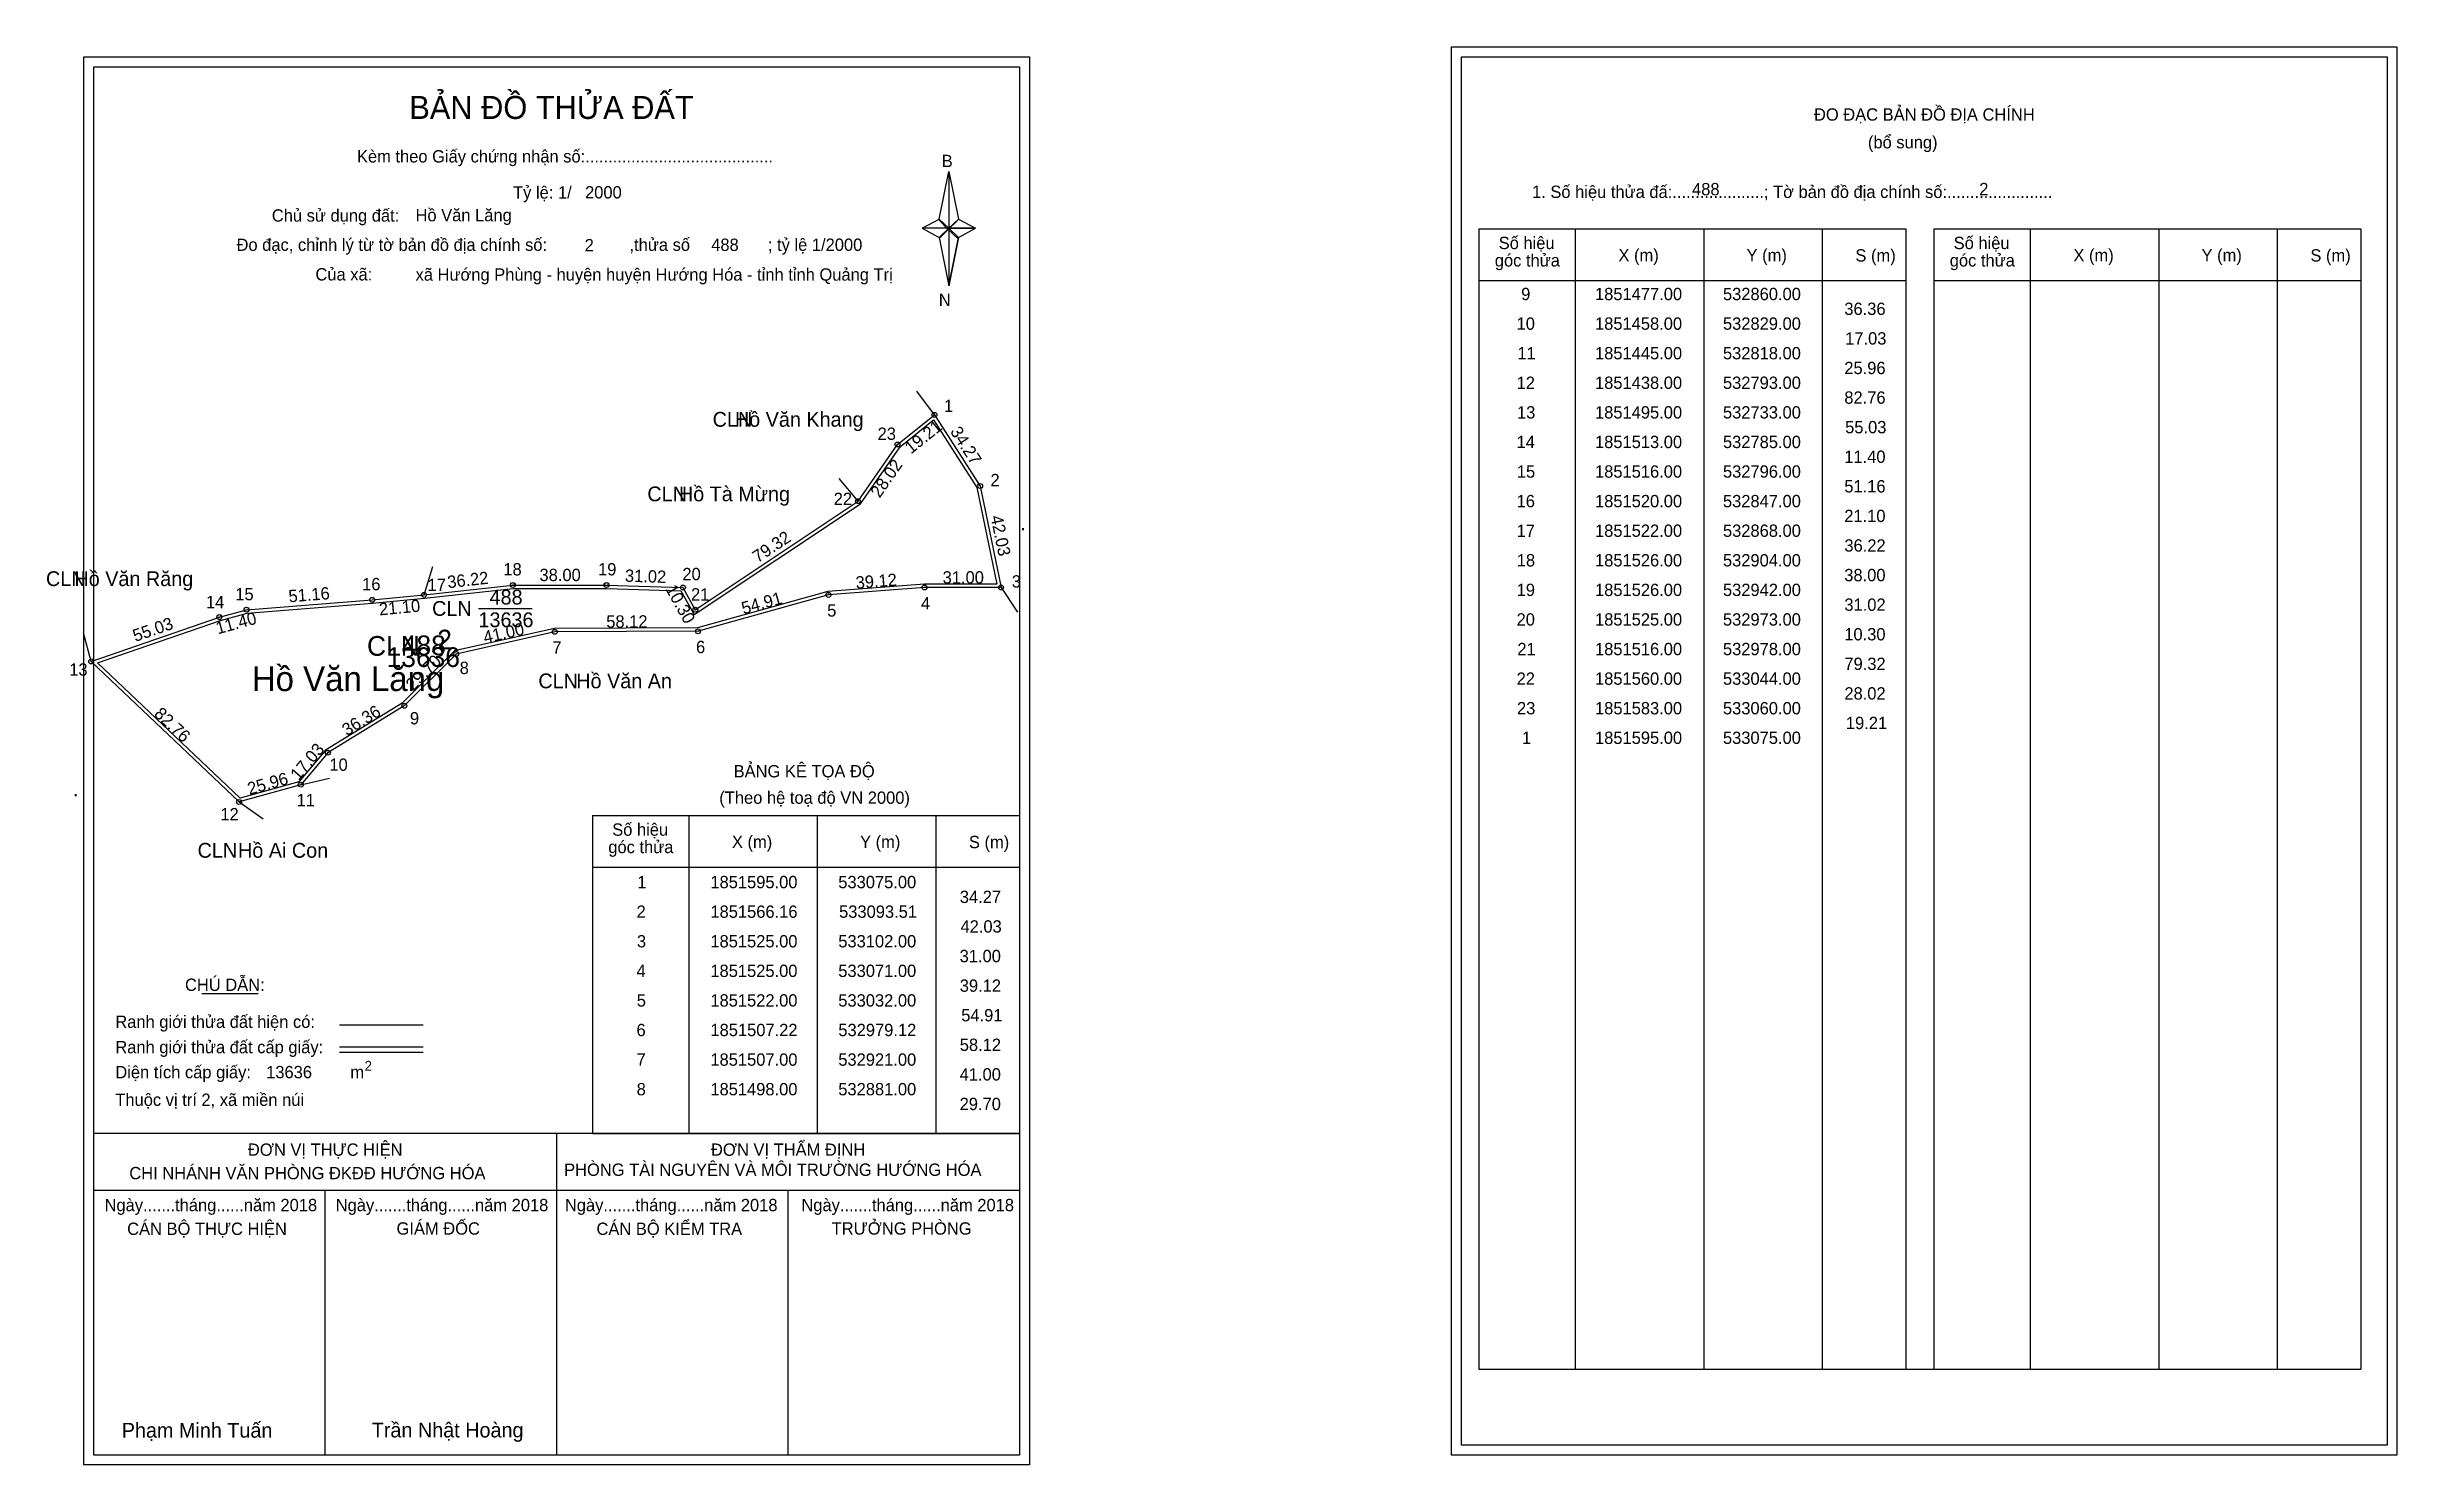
# Model space of a CAD drawing. Extents: x 532715 to 533668, y 1851169 to 1851744.
import ezdxf

# ---------------------------------------------------------------- set-up
doc = ezdxf.new("R2010")
doc.units = 0
for name, color, linetype in [('Level 1', 7, 'Continuous'), ('Level 10', 7, 'Continuous'), ('Level 11', 7, 'Continuous'), ('Level 13', 7, 'Continuous'), ('Level 2', 7, 'Continuous'), ('Level 27', 7, 'Continuous'), ('Level 3', 7, 'Continuous'), ('Level 36', 7, 'Continuous'), ('Level 4', 7, 'Continuous'), ('Level 49', 7, 'Continuous'), ('Level 5', 7, 'Continuous'), ('Level 53', 7, 'Continuous'), ('Level 55', 7, 'Continuous'), ('Level 6', 7, 'Continuous'), ('Level 60', 7, 'Continuous'), ('Level 63', 7, 'Continuous'), ('Level 7', 7, 'Continuous'), ('Level 9', 7, 'Continuous')]:
    doc.layers.add(name, color=color, linetype=linetype)

msp = doc.modelspace()

# ---------------------------------------------------------------- linework, layer by layer
at = {"layer": 'Level 1'}
for p, q in [((532734.09, 1851736.23), (532734.09, 1851736.23)), ((533288.74, 1851740.23), (533288.74, 1851740.23)), ((533076.94, 1851674.46), (533080.87, 1851693.74)), ((533080.87, 1851693.74), (533080.87, 1851670.69)), ((533080.87, 1851693.74), (533084.81, 1851674.46)), ((533070.05, 1851670.69), (533076.94, 1851674.46)), ((533076.94, 1851674.46), (533080.87, 1851670.69)), ((533080.58, 1851670.26), (533076.94, 1851674.02)), ((533080.87, 1851670.69), (533076.94, 1851667.01)), ((533080.58, 1851670.26), (533076.94, 1851666.57)), ((533076.94, 1851666.57), (533080.58, 1851670.26)), ((533084.51, 1851674.02), (533080.58, 1851670.26)), ((533080.58, 1851670.26), (533084.51, 1851674.02)), ((533084.51, 1851666.57), (533080.58, 1851670.26)), ((533084.81, 1851674.46), (533080.87, 1851670.69)), ((533080.87, 1851670.69), (533080.87, 1851647.29)), ((533080.87, 1851670.69), (533091.69, 1851670.69)), ((533080.87, 1851670.69), (533084.81, 1851667.01)), ((533084.81, 1851667.01), (533091.69, 1851670.69)), ((533295.8, 1851670.52), (533469.01, 1851670.52)), ((533334.98, 1851207.99), (533334.98, 1851670.52)), ((533387.13, 1851207.99), (533387.13, 1851670.52)), ((533435.07, 1851670.52), (533435.07, 1851207.99)), ((533469.01, 1851670.52), (533469.01, 1851207.99)), ((533480.32, 1851670.52), (533653.52, 1851670.52)), ((533519.5, 1851207.99), (533519.5, 1851670.52)), ((533571.64, 1851207.99), (533571.64, 1851670.52)), ((533619.59, 1851670.52), (533619.59, 1851207.99)), ((533653.52, 1851670.52), (533653.52, 1851207.99)), ((533076.94, 1851667.01), (533080.87, 1851647.29)), ((533084.81, 1851667.01), (533080.87, 1851647.29)), ((533295.8, 1851649.46), (533469.01, 1851649.46)), ((533480.32, 1851649.46), (533653.52, 1851649.46)), ((532936.28, 1851432.57), (533109.48, 1851432.57)), ((532975.46, 1851303.52), (532975.46, 1851432.57)), ((533027.6, 1851303.52), (533027.6, 1851432.57)), ((533075.55, 1851432.57), (533075.55, 1851303.52)), ((532936.28, 1851411.52), (533109.48, 1851411.52)), ((532777.93, 1851360.36), (532800.73, 1851360.36)), ((532833.66, 1851347.55), (532867.68, 1851347.55)), ((532833.66, 1851338.65), (532867.68, 1851338.65)), ((532833.66, 1851336.46), (532867.68, 1851336.46)), ((532947.75, 1851303.52), (532734.09, 1851303.52)), ((533109.48, 1851303.52), (532899.8, 1851303.52)), ((532921.79, 1851173.08), (532921.79, 1851303.52)), ((532936.28, 1851303.52), (533109.48, 1851303.52)), ((533109.49, 1851280.42), (532734.09, 1851280.42)), ((532827.94, 1851173.08), (532827.94, 1851280.42)), ((533015.64, 1851173.08), (533015.64, 1851280.42)), ((533295.8, 1851207.99), (533653.52, 1851207.99)), ((533664.14, 1851177.08), (533664.14, 1851177.08)), ((533109.48, 1851173.08), (533109.48, 1851173.08))]:
    msp.add_line(p, q, dxfattribs=at)
for points in [[(533076.94, 1851674.46), (533080.87, 1851693.74), (533080.87, 1851670.69)], [(533070.05, 1851670.69), (533076.94, 1851667.01), (533080.87, 1851670.69)], [(533080.87, 1851670.69), (533084.81, 1851674.46), (533091.69, 1851670.69)], [(533080.87, 1851670.69), (533080.87, 1851647.29), (533084.81, 1851667.01)]]:
    msp.add_lwpolyline(points, close=True, dxfattribs=at)
at = {"layer": 'Level 10'}
for points in [[(532793, 1851438), (532733, 1851495), (532785, 1851513), (532796, 1851516), (532847, 1851520), (532868, 1851522), (532904, 1851526), (532942, 1851526), (532973, 1851525), (532978, 1851516), (533044, 1851560), (533060, 1851583), (533075, 1851595), (533093.51, 1851566.16), (533102, 1851525), (533071, 1851525), (533032, 1851522), (532979.12, 1851507.22), (532921, 1851507), (532881, 1851498), (532860, 1851477), (532829, 1851458), (532818, 1851445)], [(532793.39, 1851439.56), (532735.63, 1851494.43), (532785.41, 1851511.66), (532796.24, 1851514.61), (532847.12, 1851518.61), (532868.14, 1851520.61), (532904.08, 1851524.6), (532941.98, 1851524.6), (532972.16, 1851523.63), (532977.51, 1851513.99), (533045, 1851558.98), (533061.03, 1851582.03), (533074.66, 1851592.94), (533092.19, 1851565.62), (533100.28, 1851526.4), (533070.95, 1851526.4), (533031.76, 1851523.39), (532978.93, 1851508.62), (532920.84, 1851508.4), (532880.3, 1851499.28), (532859.13, 1851478.11), (532828.08, 1851459.08), (532817.21, 1851446.23)]]:
    msp.add_lwpolyline(points, close=True, dxfattribs=at)
at = {"layer": 'Level 11'}
for centre in [(533075, 1851595), (533060, 1851583), (533093.51, 1851566.16), (533044, 1851560), (532904, 1851526), (532942, 1851526), (532973, 1851525), (533071, 1851525), (533102, 1851525), (532796, 1851516), (532847, 1851520), (532868, 1851522), (532978, 1851516), (533032, 1851522), (532785, 1851513), (532921, 1851507), (532979.12, 1851507.22), (532881, 1851498), (532733, 1851495), (532860, 1851477), (532829, 1851458), (532818, 1851445), (532793, 1851438), (532793, 1851438)]:
    msp.add_circle(centre, 1, dxfattribs=at)
at = {"layer": 'Level 27'}
for p, q in [((533075, 1851595), (533067.8, 1851604.6)), ((533044, 1851560), (533036.37, 1851569.26)), ((532868, 1851522), (532871.57, 1851533.46)), ((533102, 1851525), (533108.66, 1851515.02)), ((532733, 1851495), (532729.93, 1851506.6)), ((532818, 1851445), (532829.71, 1851447.6)), ((532793, 1851438), (532802.82, 1851431.1))]:
    msp.add_line(p, q, dxfattribs=at)
at = {"layer": 'Level 3'}
for p, q in [((533295.8, 1851670.52), (533295.8, 1851207.99)), ((533480.32, 1851670.52), (533480.32, 1851207.99)), ((532936.28, 1851432.57), (532936.28, 1851303.52))]:
    msp.add_line(p, q, dxfattribs=at)
at = {"layer": 'Level 63'}
for points in [[(532730.09, 1851740.23), (533113.49, 1851740.23), (533113.49, 1851169.08), (532730.09, 1851169.08)], [(532734.09, 1851736.23), (533109.49, 1851736.23), (533109.49, 1851173.08), (532734.09, 1851173.08)], [(533284.74, 1851744.23), (533668.14, 1851744.23), (533668.14, 1851173.08), (533284.74, 1851173.08)], [(533288.74, 1851740.23), (533664.14, 1851740.23), (533664.14, 1851177.08), (533288.74, 1851177.08)]]:
    msp.add_lwpolyline(points, close=True, dxfattribs=at)
at = {"layer": 'Level 9'}
msp.add_line((532890.05, 1851516.5), (532911.89, 1851516.5), dxfattribs=at)

# ---------------------------------------------------------------- texts
at = {"layer": 'Level 1'}
for s, height, p in [('BẢN ĐỒ THỬA ĐẤT', 9.3313, (532862.02, 1851715.04)), ('ĐO ĐẠC BẢN ĐỒ ĐỊA CHÍNH', 5, (533431.69, 1851714.35)), ('(bổ sung)', 5, (533453.57, 1851703.11)), ('Kèm theo Giấy chứng nhận số:.........................................', 5, (532840.79, 1851697.38)), ('B', 5, (533077.96, 1851695.5)), ('1. Số hiệu thửa đấ:....................; Tờ bản đồ địa chính số:.......................', 5, (533317.35, 1851682.99)), ('Chủ sử dụng đất:', 5, (532806.27, 1851673.39)), ('Đo đạc, chỉnh lý từ tờ bản đồ địa chính số:                  ,thửa số                 ; tỷ lệ 1/2000', 5, (532791.95, 1851661.53)), ('góc thửa', 5, (533302.25, 1851655.19)), ('Số hiệu', 5, (533303.83, 1851662.25)), ('X (m)', 5, (533352.4, 1851657.3)), ('Y (m)', 5, (533404.35, 1851657.3)), ('S (m)', 5, (533448.51, 1851657.2)), ('góc thửa', 5, (533486.76, 1851655.19)), ('Số hiệu', 5, (533488.35, 1851662.25)), ('X (m)', 5, (533536.91, 1851657.3)), ('Y (m)', 5, (533588.87, 1851657.3)), ('S (m)', 5, (533633.02, 1851657.2)), ('Của xã:', 5, (532823.95, 1851649.53)), ('N', 5, (533076.76, 1851639.16)), ('BẢNG KÊ TỌA ĐỘ', 5, (532993.55, 1851447.98)), ('(Theo hệ toạ độ VN 2000)', 5, (532987.74, 1851437.26)), ('góc thửa', 5, (532942.73, 1851417.25)), ('Số hiệu', 5, (532944.31, 1851424.31)), ('X (m)', 5, (532992.87, 1851419.36)), ('Y (m)', 5, (533044.83, 1851419.36)), ('S (m)', 5, (533088.98, 1851419.26)), ('CHÚ DẪN:', 5, (532771.05, 1851361.37)), ('Ranh giới thửa đất hiện có:', 5, (532742.79, 1851346.37)), ('Ranh giới thửa đất cấp giấy:', 5, (532742.79, 1851336.09)), ('Diện tích cấp giấy:', 5, (532742.79, 1851325.93)), ('m', 5, (532838.1, 1851325.97)), ('2', 4, (532843.89, 1851328.99)), ('Thuộc vị trí 2, xã miền núi', 5, (532742.79, 1851314.73)), ('ĐƠN VỊ THỰC HIỆN', 5, (532796.56, 1851294.49)), ('ĐƠN VỊ THẨM ĐỊNH', 5, (532984.36, 1851294.49)), ('CHI NHÁNH VĂN PHÒNG ĐKĐĐ HƯỚNG HÓA', 5, (532748.47, 1851284.97)), ('PHÒNG TÀI NGUYÊN VÀ MÔI TRƯỜNG HƯỚNG HÓA', 5, (532924.81, 1851286.35)), ('Ngày.......tháng......năm 2018', 5, (532738.42, 1851272.02)), ('CÁN BỘ THỰC HIỆN', 5, (532747.59, 1851262.39)), ('Ngày.......tháng......năm 2018', 5, (532832.17, 1851272.02)), ('GIÁM ĐỐC', 5, (532856.85, 1851262.51)), ('Ngày.......tháng......năm 2018', 5, (532925.12, 1851272.02)), ('CÁN BỘ KIỂM TRA', 5, (532937.93, 1851262.39)), ('Ngày.......tháng......năm 2018', 5, (533021.03, 1851272.02)), ('TRƯỞNG PHÒNG', 5, (533033.31, 1851262.51)), ('Phạm Minh Tuấn', 6, (532745.41, 1851180.16)), ('Trần Nhật Hoàng', 6, (532846.79, 1851180.26))]:
    msp.add_text(s, height=height, dxfattribs=at).set_placement(p)
at = {"layer": 'Level 11'}
msp.add_text('Tỷ lệ: 1/', height=5, dxfattribs=at).set_placement((532904.1, 1851682.75))
at = {"layer": 'Level 13'}
for s, p in [('CLN', (532871.26, 1851513.5)), ('488', (532894.57, 1851518.1)), ('13636', (532890.06, 1851508.9))]:
    msp.add_text(s, height=6, dxfattribs=at).set_placement(p)
at = {"layer": 'Level 2'}
msp.add_text('Hồ Văn Lăng', height=10, dxfattribs=at).set_placement((532798.15, 1851482.98))
at = {"layer": 'Level 3'}
msp.add_text('CLN', height=8, dxfattribs=at).set_placement((532844.86, 1851497.3))
at = {"layer": 'Level 36'}
for s, p in [('CLN', (532985.04, 1851590.2)), ('CLN', (532958.56, 1851559.96)), ('.', (533109.8, 1851548.24)), ('CLN', (532714.68, 1851525.57)), ('CLN', (532914.36, 1851484.11)), ('.', (532725.58, 1851440.3)), ('CLN', (532776.15, 1851415.39))]:
    msp.add_text(s, height=6, dxfattribs=at).set_placement(p)
at = {"layer": 'Level 4'}
msp.add_text('488', height=8, dxfattribs=at).set_placement((532858.98, 1851497.53))
at = {"layer": 'Level 49'}
for s, rotation, p in [('19.21', 38.65981, (533065.49, 1851578.94)), ('34.27', 302.69303, (533081.2, 1851588.3)), ('28.02', 55.17551, (533052.76, 1851561.03)), ('79.32', 33.69007, (533003.33, 1851534.81)), ('42.03', 281.65484, (533097.71, 1851553.74)), ('36.22', 6.34019, (532877.72, 1851524.69)), ('38.00', 360, (532914.82, 1851527.6)), ('31.02', 358.15239, (532949.4, 1851527.36)), ('10.30', 299.0546, (532965.76, 1851524.44)), ('39.12', 4.39871, (533043.24, 1851524.47)), ('31.00', 360, (533078.32, 1851526.6)), ('51.16', 4.48461, (532813.23, 1851518.96)), ('21.10', 5.44033, (532849.98, 1851513.65)), ('54.91', 15.61572, (532997.56, 1851514.04)), ('55.03', 19.09349, (532750.91, 1851502.89)), ('11.40', 15.25512, (532784.35, 1851505.98)), ('41.00', 12.68038, (532892.67, 1851502.27)), ('58.12', 0.21688, (532941.9, 1851508.68)), ('29.70', 45, (532863.59, 1851482.85)), ('82.76', 316.4688, (532758.18, 1851473.29)), ('36.36', 31.50427, (532836.7, 1851464.6)), ('17.03', 49.76364, (532817.11, 1851446.42)), ('25.96', 15.64225, (532797.2, 1851440.84))]:
    msp.add_text(s, height=5, rotation=rotation, dxfattribs=at).set_placement(p)
at = {"layer": 'Level 5'}
msp.add_text('13636', height=8, dxfattribs=at).set_placement((532852.81, 1851492.75))
at = {"layer": 'Level 53'}
for s, p in [('9', (533312.95, 1851641.54)), ('1851477.00', (533342.89, 1851641.54)), ('532860.00', (533394.78, 1851641.54)), ('36.36', (533444, 1851635.54)), ('10', (533311.08, 1851629.54)), ('1851458.00', (533342.89, 1851629.54)), ('532829.00', (533394.78, 1851629.54)), ('11', (533311.4, 1851617.54)), ('1851445.00', (533342.89, 1851617.54)), ('532818.00', (533394.78, 1851617.54)), ('17.03', (533444.34, 1851623.54)), ('25.96', (533444, 1851611.54)), ('12', (533311.1, 1851605.54)), ('1851438.00', (533342.89, 1851605.54)), ('532793.00', (533394.78, 1851605.54)), ('82.76', (533444, 1851599.54)), ('13', (533311.26, 1851593.54)), ('1851495.00', (533342.89, 1851593.54)), ('532733.00', (533394.78, 1851593.54)), ('55.03', (533444.34, 1851587.54)), ('14', (533311.08, 1851581.54)), ('1851513.00', (533342.89, 1851581.54)), ('532785.00', (533394.78, 1851581.54)), ('15', (533311.19, 1851569.54)), ('1851516.00', (533342.89, 1851569.54)), ('532796.00', (533394.78, 1851569.54)), ('11.40', (533443.98, 1851575.54)), ('51.16', (533444, 1851563.54)), ('16', (533311.09, 1851557.54)), ('1851520.00', (533342.89, 1851557.54)), ('532847.00', (533394.78, 1851557.54)), ('21.10', (533443.98, 1851551.54)), ('17', (533311.11, 1851545.54)), ('1851522.00', (533342.89, 1851545.54)), ('532868.00', (533394.78, 1851545.54)), ('18', (533311.16, 1851533.54)), ('1851526.00', (533342.89, 1851533.54)), ('532904.00', (533394.78, 1851533.54)), ('36.22', (533444.03, 1851539.54)), ('19', (533311.11, 1851521.54)), ('1851526.00', (533342.89, 1851521.54)), ('532942.00', (533394.78, 1851521.54)), ('38.00', (533443.98, 1851527.54)), ('31.02', (533444.03, 1851515.54)), ('20', (533311.08, 1851509.54)), ('1851525.00', (533342.89, 1851509.54)), ('532973.00', (533394.78, 1851509.54)), ('10.30', (533443.98, 1851503.54)), ('21', (533311.4, 1851497.54)), ('1851516.00', (533342.89, 1851497.54)), ('532978.00', (533394.78, 1851497.54)), ('22', (533311.1, 1851485.54)), ('1851560.00', (533342.89, 1851485.54)), ('533044.00', (533394.78, 1851485.54)), ('79.32', (533444.03, 1851491.54)), ('23', (533311.26, 1851473.54)), ('1851583.00', (533342.89, 1851473.54)), ('533060.00', (533394.78, 1851473.54)), ('28.02', (533444.03, 1851479.54)), ('19.21', (533444.63, 1851467.54)), ('1', (533313.25, 1851461.54)), ('1851595.00', (533342.89, 1851461.54)), ('533075.00', (533394.78, 1851461.54)), ('1', (532954.48, 1851403.02)), ('1851595.00', (532984.12, 1851403.02)), ('533075.00', (533036, 1851403.02)), ('34.27', (533085.28, 1851397.02)), ('2', (532954.18, 1851391.02)), ('1851566.16', (532984.13, 1851391.02)), ('533093.51', (533036.32, 1851391.02)), ('3', (532954.33, 1851379.02)), ('1851525.00', (532984.12, 1851379.02)), ('533102.00', (533036, 1851379.02)), ('42.03', (533085.56, 1851385.02)), ('31.00', (533085.21, 1851373.02)), ('4', (532954.15, 1851367.02)), ('1851525.00', (532984.12, 1851367.02)), ('533071.00', (533036, 1851367.02)), ('39.12', (533085.26, 1851361.02)), ('5', (532954.27, 1851355.02)), ('1851522.00', (532984.12, 1851355.02)), ('533032.00', (533036, 1851355.02)), ('6', (532954.16, 1851343.02)), ('1851507.22', (532984.14, 1851343.02)), ('532979.12', (533036.02, 1851343.02)), ('54.91', (533085.86, 1851349.02)), ('7', (532954.19, 1851331.02)), ('1851507.00', (532984.12, 1851331.02)), ('532921.00', (533036, 1851331.02)), ('58.12', (533085.26, 1851337.02)), ('41.00', (533085.21, 1851325.02)), ('8', (532954.23, 1851319.02)), ('1851498.00', (532984.12, 1851319.02)), ('532881.00', (533036, 1851319.02)), ('29.70', (533085.21, 1851313.02))]:
    msp.add_text(s, height=5, dxfattribs=at).set_placement(p)
at = {"layer": 'Level 55'}
for s, height, p in [('487', 0.22, (533074.76, 1851594.78)), ('1', 0.8, (533074.78, 1851595)), ('0', 0.22, (533074.92, 1851594.78)), ('23', 0.8, (533059.46, 1851583)), ('487', 0.22, (533059.76, 1851582.78)), ('2', 0.8, (533093.24, 1851566.16)), ('0', 0.22, (533093.43, 1851565.94)), ('22', 0.8, (533043.43, 1851560)), ('486', 0.22, (533043.76, 1851559.78)), ('487', 0.22, (533043.76, 1851559.78)), ('18', 0.8, (532903.44, 1851526)), ('486', 0.22, (532903.76, 1851525.78)), ('19', 0.8, (532941.43, 1851526)), ('486', 0.22, (532941.76, 1851525.78)), ('15', 0.8, (532795.45, 1851516)), ('16', 0.8, (532846.43, 1851520)), ('484', 0.22, (532846.76, 1851519.78)), ('484', 0.22, (532846.76, 1851519.78)), ('17', 0.8, (532867.44, 1851522)), ('484', 0.22, (532867.76, 1851521.78)), ('486', 0.22, (532867.76, 1851521.78)), ('484', 0.22, (532867.76, 1851521.78)), ('20', 0.8, (532972.43, 1851525)), ('486', 0.22, (532972.76, 1851524.78)), ('21', 0.8, (532977.48, 1851516)), ('489', 0.22, (533031.76, 1851521.78)), ('5', 0.8, (533031.74, 1851522)), ('4', 0.8, (533070.72, 1851525)), ('489', 0.22, (533070.76, 1851524.78)), ('489', 0.22, (533101.76, 1851524.78)), ('3', 0.8, (533101.75, 1851525)), ('0', 0.22, (533101.92, 1851524.78)), ('14', 0.8, (532784.43, 1851513)), ('484', 0.22, (532784.76, 1851512.78)), ('484', 0.22, (532784.76, 1851512.78)), ('484', 0.22, (532795.76, 1851515.78)), ('484', 0.22, (532795.76, 1851515.78)), ('489', 0.22, (532920.76, 1851506.78)), ('7', 0.8, (532920.73, 1851507)), ('486', 0.22, (532977.76, 1851515.78)), ('489', 0.22, (532978.88, 1851507)), ('6', 0.8, (532978.85, 1851507.22)), ('489', 0.22, (532880.76, 1851497.78)), ('8', 0.8, (532880.74, 1851498)), ('13', 0.8, (532732.46, 1851495)), ('484', 0.22, (532732.76, 1851494.78)), ('484', 0.22, (532732.76, 1851494.78)), ('0', 0.22, (532732.92, 1851494.78)), ('0', 0.22, (532732.92, 1851494.78)), ('489', 0.22, (532859.76, 1851476.78)), ('9', 0.8, (532859.73, 1851477)), ('10', 0.8, (532828.43, 1851458)), ('489', 0.22, (532828.76, 1851457.78)), ('11', 0.8, (532817.48, 1851445)), ('489', 0.22, (532817.76, 1851444.78)), ('490', 0.22, (532817.76, 1851444.78)), ('12', 0.8, (532792.43, 1851438)), ('490', 0.22, (532792.76, 1851437.78)), ('0', 0.22, (532792.92, 1851437.78)), ('0', 0.22, (532792.92, 1851437.78))]:
    msp.add_text(s, height=height, dxfattribs=at).set_placement(p)
at = {"layer": 'Level 6'}
for s, p in [('2000', (532933.3, 1851682.79)), ('488', (533382.25, 1851684.07)), ('2', (533498.74, 1851684.11)), ('Hồ Văn Lăng', (532864.54, 1851673.53)), ('2', (532933.14, 1851661.35)), ('488', (532984.46, 1851661.51)), ('xã Hướng Phùng - huyện huyện Hướng Hóa - tỉnh tỉnh Quảng Trị', (532864.56, 1851649.45)), ('13636', (532803.97, 1851325.94))]:
    msp.add_text(s, height=5, dxfattribs=at).set_placement(p)
at = {"layer": 'Level 60'}
for s, p in [('Hồ Văn Khang', (532994.06, 1851590.2)), ('Hồ Tà Mừng', (532971.36, 1851559.96)), ('Hồ Văn Răng', (532726.21, 1851525.57)), ('Hồ Văn An', (532929.73, 1851484.11)), ('Hồ Ai Con', (532792.55, 1851415.39))]:
    msp.add_text(s, height=6, dxfattribs=at).set_placement(p)
at = {"layer": 'Level 7'}
msp.add_text('2', height=8, dxfattribs=at).set_placement((532873.36, 1851499.87))
at = {"layer": 'Level 9'}
for s, p in [('1', (533078.86, 1851596.15)), ('23', (533051.94, 1851584.87)), ('2', (533097.74, 1851566.08)), ('22', (533034.13, 1851558.44)), ('16', (532842.89, 1851523.88)), ('17', (532869.41, 1851523.57)), ('18', (532900.16, 1851529.89)), ('19', (532938.57, 1851529.9)), ('20', (532972.77, 1851527.96)), ('3', (533106.37, 1851524.97)), ('14', (532779.54, 1851516.61)), ('15', (532791.45, 1851519.81)), ('21', (532976.27, 1851519.72)), ('5', (533031.51, 1851513.2)), ('4', (533069.53, 1851516.1)), ('7', (532920.04, 1851498.14)), ('6', (532978.3, 1851498.38)), ('13', (532724.11, 1851489.24)), ('8', (532882.45, 1851489.89)), ('9', (532862.27, 1851469.47)), ('10', (532829.61, 1851450.64)), ('11', (532816.32, 1851436.29)), ('12', (532785.4, 1851430.55))]:
    msp.add_text(s, height=5, dxfattribs=at).set_placement(p)

doc.saveas('drawing.dxf')
